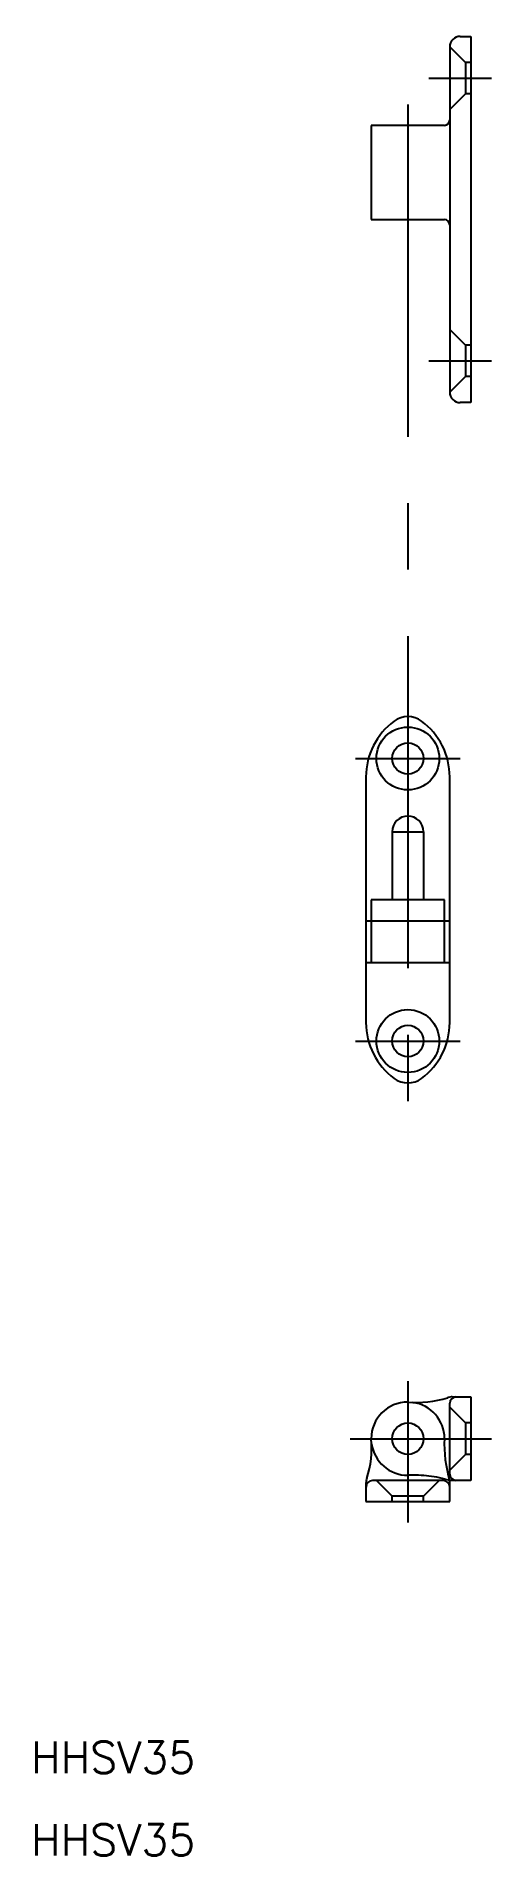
# Model space of a CAD drawing. Extents: x -35 to 8, y -40 to 134.
import ezdxf

# ---------------------------------------------------------------- set-up
doc = ezdxf.new("R2010")
doc.units = 0
doc.linetypes.add('CENTER', pattern=[50.8, 31.75, -6.35, 6.35, -6.35])
doc.linetypes.add('DASHED', pattern=[19.05, 12.7, -6.35])
doc.layers.get('0').update_dxf_attribs({"linetype": 'CONTINUOUS'})
doc.layers.add('CENTER', color=1, linetype='CONTINUOUS')
doc.styles.get("Standard").update_dxf_attribs({"font": 'txt.shx', "height": 3, "bigfont": 'bigfont.shx'})

msp = doc.modelspace()

# ---------------------------------------------------------------- linework, layer by layer
at = {"color": 7, "linetype": 'CONTINUOUS'}
for p, q in [((5, 134), (6, 134)), ((6, 134), (6, 99)), ((4, 133), (4, 100)), ((-3.5, 125.5), (-3.5, 116.5)), ((3.5, 125.5), (-3.5, 125.5)), ((-3.5, 116.5), (3.5, 116.5)), ((6, 99), (5, 99)), ((-4, 63.24), (-4, 39.76)), ((4, 39.76), (4, 63.24)), ((-1.5, 58), (-1.5, 51.5)), ((-1.5, 58), (1.5, 58)), ((1.5, 58), (1.5, 51.5)), ((-3.5, 51.5), (-3.5, 45.5)), ((3.5, 51.5), (-3.5, 51.5)), ((3.5, 45.5), (3.5, 51.5)), ((-4, 49.5), (4, 49.5)), ((-4, 45.5), (4, 45.5)), ((4.24, 4), (6, 4)), ((6, 4), (6, -4)), ((4, -3.38), (4, 3.38)), ((-4, -4.24), (-4, -6)), ((3.38, -4), (-3.38, -4)), ((6, -4), (4, -4)), ((4, -6), (4, -4)), ((-4, -6), (4, -6))]:
    msp.add_line(p, q, dxfattribs=at)
at = {"color": 3, "linetype": 'DASHED'}
for p, q in [((4, 133), (5.5, 131.5)), ((6, 131.5), (5.5, 131.5)), ((5.5, 131.5), (5.5, 128.5)), ((4, 127), (5.5, 128.5)), ((6, 128.5), (5.5, 128.5)), ((4, 106), (5.5, 104.5)), ((6, 104.5), (5.5, 104.5)), ((5.5, 104.5), (5.5, 101.5)), ((4, 100), (5.5, 101.5)), ((6, 101.5), (5.5, 101.5)), ((4, 3), (5.5, 1.5)), ((5.5, 1.5), (5.5, -1.5)), ((6, 1.5), (5.5, 1.5)), ((4, -3), (5.5, -1.5)), ((6, -1.5), (5.5, -1.5)), ((-3, -4), (-1.5, -5.5)), ((3, -4), (1.5, -5.5)), ((-1.5, -6), (-1.5, -5.5)), ((1.5, -5.5), (-1.5, -5.5)), ((1.5, -6), (1.5, -5.5))]:
    msp.add_line(p, q, dxfattribs=at)
at = {"color": 7, "linetype": 'CONTINUOUS'}
for centre, radius in [((0, 65), 3), ((0, 65), 1.5), ((0, 38), 3), ((0, 38), 1.5), ((0, 0), 1.5)]:
    msp.add_circle(centre, radius, dxfattribs=at)
for centre, radius, start, end in [((5, 133), 1, 90, 180), ((3.5, 126), 0.5, 270, 0), ((3.5, 116), 0.5, 0, 90), ((5, 100), 1, 180, 270), ((2.62, 63.24), 6.62, 126.4236, 180), ((0, 66.79), 2.21, 53.5764, 126.4236), ((-2.62, 63.24), 6.62, 0, 53.5764), ((0, 58), 1.5, 0, 180), ((2.62, 39.76), 6.62, 180, 233.5764), ((-2.62, 39.76), 6.62, 306.4236, 0), ((0, 36.21), 2.21, 233.5764, 306.4236), ((0, 0), 3.5, 90, 180), ((0.89, 12.95), 9.49, 264.6431, 287.7894), ((4.24, 2.77), 1.23, 90, 111.7448), ((4.62, 3.38), 0.615, 90, 180), ((0, 0), 3.5, 360, 82.1708), ((-12.95, -0.89), 9.49, 342.2106, 5.3569), ((15.55, -0.52), 12.07, 177.5085, 196.7415), ((4.62, -3.38), 0.615, 180, 270), ((-2.77, -4.24), 1.23, 158.2552, 180), ((-3.38, -4.62), 0.615, 90, 180), ((3.38, -4.62), 0.615, 0, 90)]:
    msp.add_arc(centre, radius, start, end, dxfattribs=at)
at = {"color": 3, "linetype": 'DASHED'}
for centre, radius, start, end in [((0, 0), 3.5, 187.8292, 270), ((0.52, -15.55), 12.07, 73.2585, 92.4915)]:
    msp.add_arc(centre, radius, start, end, dxfattribs=at)
at = {"layer": 'CENTER', "color": 1, "linetype": 'CENTER'}
for p, q in [((2, 130), (8, 130)), ((0, 127.5), (0, 32)), ((2, 103), (8, 103)), ((-5, 65), (5, 65)), ((-5, 38), (5, 38)), ((0, 5.5), (0, -8)), ((-5.5, 0), (8, 0))]:
    msp.add_line(p, q, dxfattribs=at)

# ---------------------------------------------------------------- texts
at = {"color": 7, "linetype": 'CONTINUOUS'}
for p in [(-36, -31.95), (-36, -39.84)]:
    msp.add_text('HHSV35', height=3, dxfattribs=at).set_placement(p)

doc.saveas('drawing.dxf')
